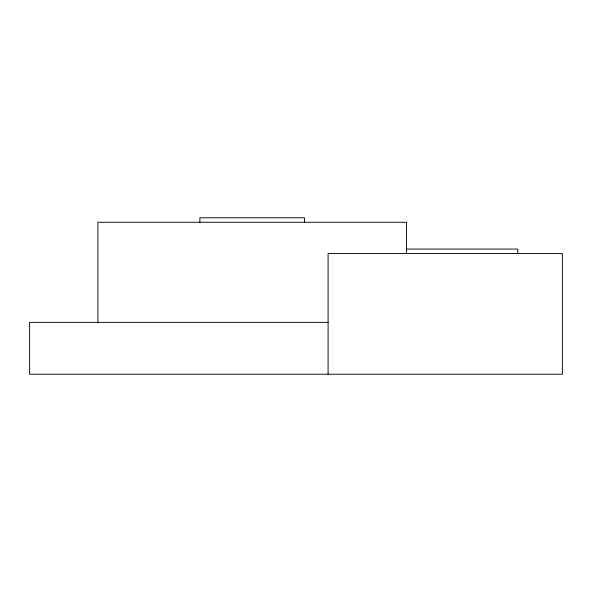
<?xml version="1.0" encoding="UTF-8"?>
<svg xmlns="http://www.w3.org/2000/svg" width="592" height="592" viewBox="0 0 592 592"><rect width="100%" height="100%" fill="white"/><g stroke="black" fill="none" stroke-linecap="round" stroke-linejoin="round"><path stroke-width="0.89" d="M406.549 249.069L517.763 249.069L517.763 253.539M328.094 322.366L29.6 322.366L29.6 374.211L562.4 374.211L562.4 253.539L328.094 253.539L328.094 374.211M406.549 253.539L406.549 222.259L97.887 222.259L97.887 322.936M304.577 222.259L304.577 217.789L199.867 217.789L199.867 222.259"/></g></svg>
